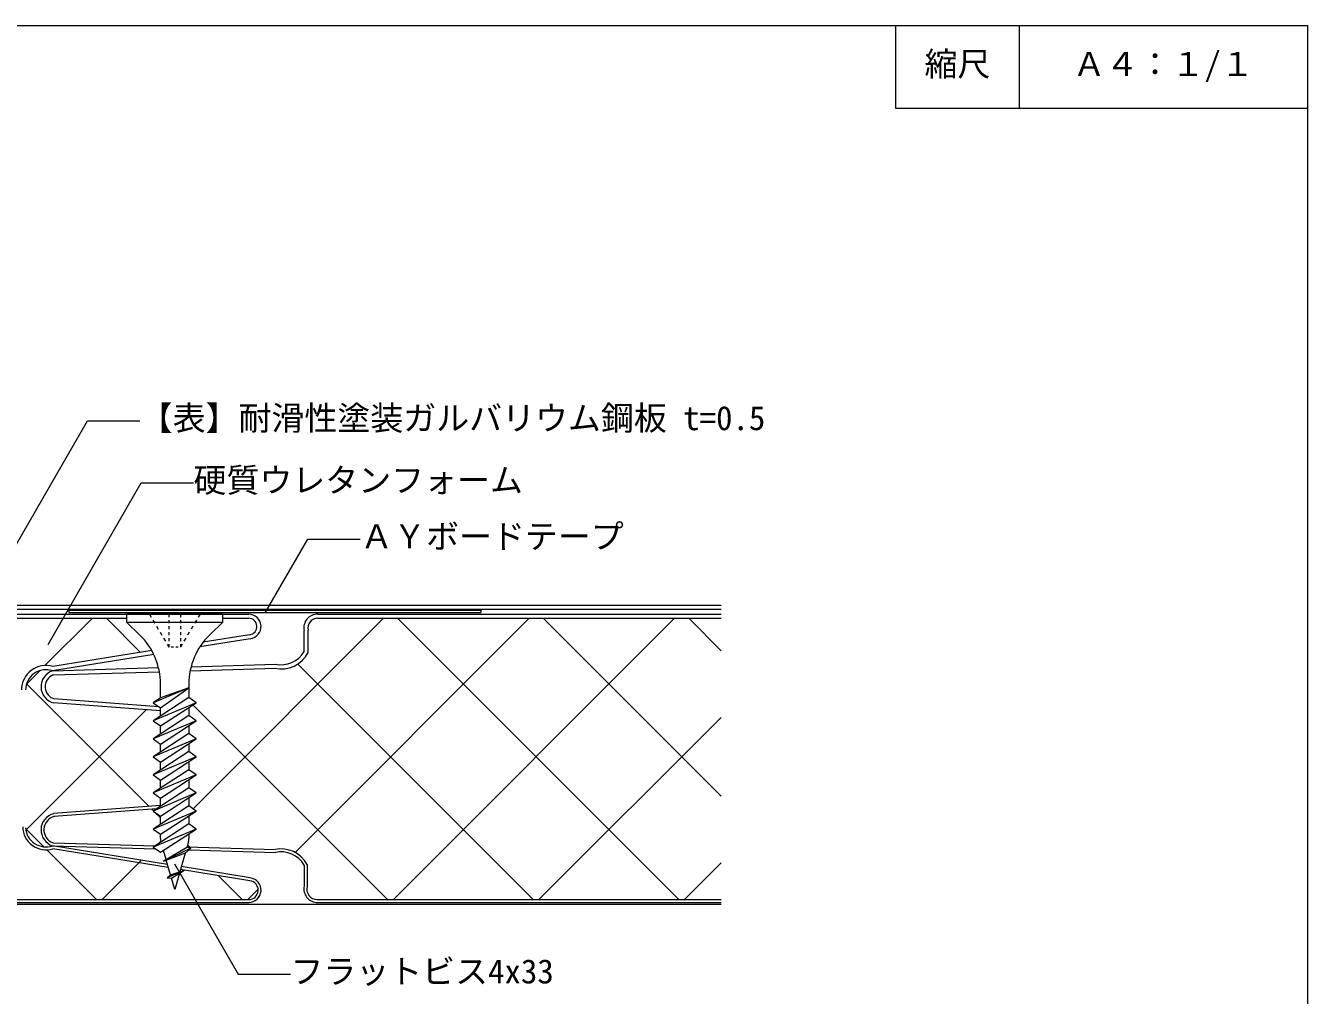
# Model space of a CAD drawing. Units: millimetres on the paper. Extents: x -135 to 135, y -94 to 92.
# Drawn here: x -20.7 to 135, y -25.7 to 92 of the extents above; entities that cross this region are included whole.
import ezdxf
from ezdxf.enums import TextEntityAlignment as Align

# ---------------------------------------------------------------- set-up
doc = ezdxf.new("R2010")
doc.units = ezdxf.units.MM
for name, color, linetype, lineweight in [('1-3_断熱材', 7, 'Continuous', 9), ('1-4_リベットルーフ', 3, 'Continuous', 9), ('1-6_アンカー類', 7, 'Continuous', 9), ('1-9_下地鋼板', 7, 'Continuous', 9), ('1-B_その他', 1, 'Continuous', 9), ('E-0', 7, 'Continuous', 9), ('F-F', 7, 'Continuous', 9)]:
    doc.layers.add(name, color=color, linetype=linetype, lineweight=lineweight)
doc.layers.add('E-E', color=7, linetype='Continuous')
doc.styles.add('ＭＳ ゴシック', font='')
doc.styles.get('ＭＳ ゴシック').set_extended_font_data('MS Gothic')

msp = doc.modelspace()

# ---------------------------------------------------------------- linework, layer by layer
at = {"layer": '1-3_断熱材'}
for p, q in [((-64.736, 20.553), (5.265, 20.553)), ((-64.736, 20.553), (6.429, 20.553)), ((14.814, 20.553), (63.798, 20.553)), ((-64.736, 20.053), (-8.424, 20.053)), ((-18.309, 14.302), (-12.558, 20.053)), ((-6.704, 15.91), (-10.847, 20.053)), ((-0.327, -3.072), (22.797, 20.053)), ((3.306, 20.053), (6.429, 20.053)), ((12.054, -8.368), (40.475, 20.053)), ((14.814, 20.053), (63.798, 20.053)), ((24.003, -14.097), (58.153, 20.053)), ((58.658, -14.097), (24.508, 20.053)), ((63.798, -1.559), (42.186, 20.053)), ((63.798, 16.119), (59.863, 20.053)), ((6.627, 17.566), (0.494, 16.571)), ((6.547, 18.06), (0.899, 17.143)), ((13.17, 16.025), (13.17, 18.562)), ((13.67, 15.898), (13.67, 18.621)), ((-5.102, 15.663), (-17.396, 13.668)), ((-5.345, 16.13), (-17.358, 14.181)), ((-17.396, 13.668), (-4.525, 14.058)), ((-6.268, 15.474), (-6.268, 15.474)), ((-0.562, 14.177), (9.674, 14.487)), ((40.98, -14.097), (12.388, 14.495)), ((-20.561, 12.05), (-18.91, 13.7)), ((-17.304, 13.171), (-4.418, 13.561)), ((-0.678, 13.674), (9.689, 13.987)), ((-5.677, -2.795), (-20.552, 12.08)), ((-4.284, 8.795), (-17.256, 9.775)), ((-4.521, 9.315), (-17.218, 10.273)), ((23.303, -14.097), (-0.399, 9.604)), ((-20.623, -5.69), (-6.008, 8.925)), ((41.68, -14.097), (63.798, 8.02)), ((-4.284, -2.689), (-17.256, -3.669)), ((-4.764, -3.077), (-17.23, -4.018)), ((-5.141, -3.331), (-5.351, -3.121)), ((-4.284, -4.188), (-4.993, -3.479)), ((-18.465, -7.684), (-20.651, -5.499)), ((-17.396, -7.562), (-4.879, -7.941)), ((-3.438, -9.827), (-17.396, -7.562)), ((-17.333, -7.214), (-4.965, -7.588)), ((-4.847, -7.592), (-4.843, -7.587)), ((-4.62, -7.364), (-4.249, -6.993)), ((-1.071, -7.706), (9.641, -8.03)), ((-0.757, -7.715), (-1.003, -7.469)), ((-12.053, -14.097), (-18.103, -8.047)), ((-3.332, -10.199), (-17.368, -7.921)), ((-11.353, -14.097), (-6.574, -9.318)), ((-0.827, -8.064), (9.674, -8.381)), ((11.786, -8.636), (11.794, -8.628)), ((6.571, -11.806), (-1.854, -10.439)), ((6.627, -11.46), (-1.757, -10.1)), ((2.283, -10.755), (2.283, -10.755)), ((13.17, -9.919), (13.17, -12.456)), ((13.52, -9.829), (13.52, -12.496)), ((59.358, -14.097), (63.798, -9.657)), ((5.625, -14.097), (2.707, -11.179)), ((6.325, -14.097), (7.574, -12.848)), ((-64.736, -14.097), (6.429, -14.097)), ((-64.736, -14.447), (5.265, -14.447)), ((-64.736, -14.447), (6.429, -14.447)), ((14.736, -14.097), (63.798, -14.097)), ((14.814, -14.447), (63.798, -14.447))]:
    msp.add_line(p, q, dxfattribs=at)
for centre, radius, start, end in [((6.429, 19.053), 1.5, 277.617, 90), ((14.772, 18.913), 1.641, 88.548, 192.363), ((6.429, 19.053), 1, 277.617, 90), ((14.772, 18.913), 1.141, 88.548, 194.84067), ((10.385, 17.613), 3.706, 257.187, 332.43176), ((10.385, 17.613), 3.206, 257.187, 330.315), ((-18.203, 11.343), 2.962, 73.41252, 179.823), ((-18.203, 11.343), 2.462, 70.86328, 179.823), ((-16.768, 11.742), 2.026, 108.07455, 256.06), ((-16.768, 11.742), 1.526, 110.58271, 256.06), ((-16.768, -5.636), 2.026, 103.94, 251.929), ((-16.768, -5.636), 1.677, 103.94, 250.29315), ((-18.203, -5.237), 2.812, 180.48044, 287.27677), ((-18.203, -5.237), 2.462, 183.7632, 289.1343), ((10.385, -11.507), 3.556, 28.15546, 102.07317), ((10.385, -11.507), 3.206, 29.68613, 102.81116), ((6.429, -12.947), 1.5, 270, 82.383), ((6.429, -12.947), 1.15, 270, 82.383), ((14.772, -12.807), 1.641, 167.63626, 271.452), ((14.772, -12.807), 1.291, 166.05291, 268.4051)]:
    msp.add_arc(centre, radius, start, end, dxfattribs=at)
at = {"layer": '1-4_リベットルーフ'}
for p, q in [((-64.736, 21.653), (63.798, 21.653)), ((-64.736, 21.153), (63.798, 21.153))]:
    msp.add_line(p, q, dxfattribs=at)
at = {"layer": '1-6_アンカー類'}
for p, q in [((3.306, 20.553), (-8.424, 20.553)), ((-8.424, 20.553), (-8.424, 19.587)), ((-5.636, 20.553), (-5.419, 20.189)), ((-3.249, 20.553), (-3.249, 20.189)), ((-1.869, 20.553), (-1.869, 20.189)), ((0.519, 20.553), (0.302, 20.189)), ((3.306, 19.587), (3.306, 20.553)), ((-8.424, 19.587), (3.306, 19.587)), ((-6.812, 18.031), (-8.424, 19.587)), ((-5.202, 19.825), (-4.985, 19.462)), ((-4.768, 19.098), (-4.551, 18.734)), ((-3.249, 19.825), (-3.249, 19.462)), ((-3.249, 19.098), (-3.249, 18.734)), ((-1.869, 19.825), (-1.869, 19.462)), ((-1.869, 19.098), (-1.869, 18.734)), ((-0.349, 19.098), (-0.566, 18.734)), ((0.085, 19.825), (-0.132, 19.462)), ((3.306, 19.587), (1.695, 18.031)), ((-4.334, 18.37), (-4.117, 18.006)), ((-3.9, 17.642), (-3.683, 17.279)), ((-3.249, 18.37), (-3.249, 18.006)), ((-3.249, 17.642), (-3.249, 17.279)), ((-1.869, 18.37), (-1.869, 18.006)), ((-1.869, 17.642), (-1.869, 17.279)), ((-1.217, 17.642), (-1.434, 17.279)), ((-0.783, 18.37), (-1, 18.006)), ((-3.466, 16.915), (-3.249, 16.551)), ((-3.249, 16.915), (-3.249, 16.551)), ((-2.697, 16.551), (-2.973, 16.551)), ((-2.145, 16.551), (-2.421, 16.551)), ((-1.652, 16.915), (-1.869, 16.551)), ((-1.869, 16.915), (-1.869, 16.551)), ((-0.834, 11.614), (-5.181, 9.798)), ((-0.834, 12.074), (-0.834, 10.43)), ((-0.834, 10.43), (-5.181, 7.607)), ((-4.284, 10.38), (-5.181, 9.798)), ((0.063, 9.798), (-5.181, 7.607)), ((-5.181, 9.798), (-4.284, 9.165)), ((-4.284, 6.974), (0.063, 9.798)), ((0.063, 9.798), (-0.834, 10.43)), ((-0.834, 8.239), (-5.181, 5.416)), ((-4.284, 8.189), (-4.284, 9.165)), ((-0.834, 9.215), (-0.834, 8.239)), ((0.063, 7.607), (-0.834, 8.239)), ((0.063, 7.607), (-5.181, 5.416)), ((-5.181, 7.607), (-4.284, 6.974)), ((-4.284, 4.784), (0.063, 7.607)), ((-4.284, 5.999), (-4.284, 6.974)), ((-0.834, 7.024), (-0.834, 6.049)), ((-0.834, 6.049), (-5.181, 3.225)), ((0.063, 5.416), (-5.181, 3.225)), ((-5.181, 5.416), (-4.284, 4.784)), ((-4.284, 2.593), (0.063, 5.416)), ((-4.284, 3.808), (-4.284, 4.784)), ((0.063, 5.416), (-0.834, 6.049)), ((-0.834, 4.834), (-0.834, 3.858)), ((-0.834, 3.858), (-5.181, 1.035)), ((0.063, 3.225), (-5.181, 1.035)), ((-5.181, 3.225), (-4.284, 2.593)), ((-4.284, 0.402), (0.063, 3.225)), ((0.063, 3.225), (-0.834, 3.858)), ((-0.834, 1.667), (-5.181, -1.156)), ((-4.284, 1.617), (-4.284, 2.593)), ((-0.834, 2.643), (-0.834, 1.667)), ((0.063, 1.035), (-0.834, 1.667)), ((0.063, 1.035), (-5.181, -1.156)), ((-5.181, 1.035), (-4.284, 0.402)), ((-4.284, -1.789), (0.063, 1.035)), ((-4.284, -0.574), (-4.284, 0.402)), ((-0.834, 0.452), (-0.834, -0.524)), ((-0.834, -0.524), (-5.181, -3.347)), ((0.063, -1.156), (-5.181, -3.347)), ((-5.181, -1.156), (-4.284, -1.789)), ((-4.284, -3.979), (0.063, -1.156)), ((0.063, -1.156), (-0.834, -0.524)), ((-0.834, -2.714), (-5.181, -5.538)), ((-4.284, -2.764), (-4.284, -1.789)), ((-0.834, -1.739), (-0.834, -2.714)), ((0.063, -3.347), (-0.834, -2.714)), ((0.063, -3.347), (-5.181, -5.538)), ((-5.181, -3.347), (-4.284, -3.979)), ((-4.284, -6.17), (0.063, -3.347)), ((-4.284, -4.955), (-4.284, -3.979)), ((-0.834, -3.929), (-0.834, -4.905)), ((-0.834, -4.905), (-5.181, -7.728)), ((0.063, -5.538), (-5.181, -7.728)), ((-5.181, -5.538), (-4.284, -6.17)), ((-4.284, -8.361), (0.063, -5.538)), ((-4.284, -6.685), (-4.284, -6.17)), ((0.063, -5.538), (-0.834, -4.905)), ((-0.834, -6.12), (-0.834, -6.685)), ((-5.181, -7.728), (-4.284, -8.361)), ((-4.23, -7.065), (-4.219, -7.104)), ((-1.092, -7.779), (-3.971, -9.47)), ((-0.887, -7.065), (-1.092, -7.779)), ((-0.603, -7.863), (-1.092, -7.779)), ((-0.603, -7.863), (-3.971, -9.47)), ((-1.266, -8.465), (-3.971, -9.47)), ((-3.603, -9.253), (-3.925, -8.128)), ((-3.079, -11.081), (-3.582, -9.325)), ((-1.289, -8.468), (-1.937, -10.726)), ((-1.291, -8.481), (-0.603, -7.863)), ((-3.079, -11.081), (-3.481, -11.45))]:
    msp.add_line(p, q, dxfattribs=at)
for points in [[(-4.284, 9.165), (-0.834, 11.614), (-4.284, 10.38), (-4.284, 12.074)], [(-3.079, -11.081), (-1.464, -10.579), (-3.481, -11.45), (-2.959, -11.498)], [(-1.987, -10.9), (-2.559, -12.895), (-2.959, -11.498), (-1.464, -10.579)]]:
    msp.add_lwpolyline(points, dxfattribs=at)
for centre, radius, start, end in [((-12.564, 12.074), 8.28, 0, 46), ((-12.564, 12.074), 8.28, 0, 46), ((7.446, 12.074), 8.28, 134, 180), ((-2.904, -6.685), 1.38, 180, 196), ((-2.214, -6.685), 1.38, 344, 0)]:
    msp.add_arc(centre, radius, start, end, dxfattribs=at)
at = {"layer": '1-9_下地鋼板'}
msp.add_line((-64.736, -14.647), (63.798, -14.647), dxfattribs=at)
at = {"layer": '1-B_その他'}
for p, q in [((-15.398, 21.053), (-15.398, 20.753)), ((-15.398, 20.753), (34.602, 20.753))]:
    msp.add_line(p, q, dxfattribs=at)
msp.add_lwpolyline([(-15.398, 21.053), (34.602, 21.053), (34.602, 20.753)], dxfattribs=at)
at = {"layer": 'E-0'}
for p, q in [((-26.77, 20.429), (-13.155, 44.01)), ((-13.155, 44.01), (-6.805, 44.01)), ((-17.941, 16.877), (-6.625, 36.477)), ((-6.625, 36.477), (-0.274, 36.477)), ((8.448, 20.693), (13.621, 29.653)), ((13.621, 29.653), (19.972, 29.653)), ((-2.597, -9.751), (5.144, -23.159)), ((5.144, -23.159), (11.495, -23.159))]:
    msp.add_line(p, q, dxfattribs=at)
at = {"layer": 'F-F'}
msp.add_line((100, 92), (100, 82), dxfattribs=at)
for points in [[(-135, 92), (135, 92), (135, -88), (-135, -88)], [(85, 92), (85, 82), (135, 82)]]:
    msp.add_lwpolyline(points, dxfattribs=at)

# ---------------------------------------------------------------- texts
at = {"layer": 'E-0', "style": 'ＭＳ ゴシック'}
for s, p in [('【表】耐滑性塗装ガルバリウム鋼板 t=0.5', (-6.805, 42.01)), ('硬質ウレタンフォーム', (-0.274, 34.477)), ('ＡＹボードテープ', (19.972, 27.653)), ('フラットビス4x33', (11.495, -25.159))]:
    msp.add_text(s, height=2.933, dxfattribs=at).set_placement(p, align=Align.BOTTOM_LEFT)
at = {"layer": 'E-E', "style": 'ＭＳ ゴシック'}
for s, p in [('縮尺', (88.5, 85)), ('Ａ４：１/１', (106.5, 85))]:
    msp.add_text(s, height=2.933, dxfattribs=at).set_placement(p, align=Align.BOTTOM_LEFT)

doc.saveas('drawing.dxf')
